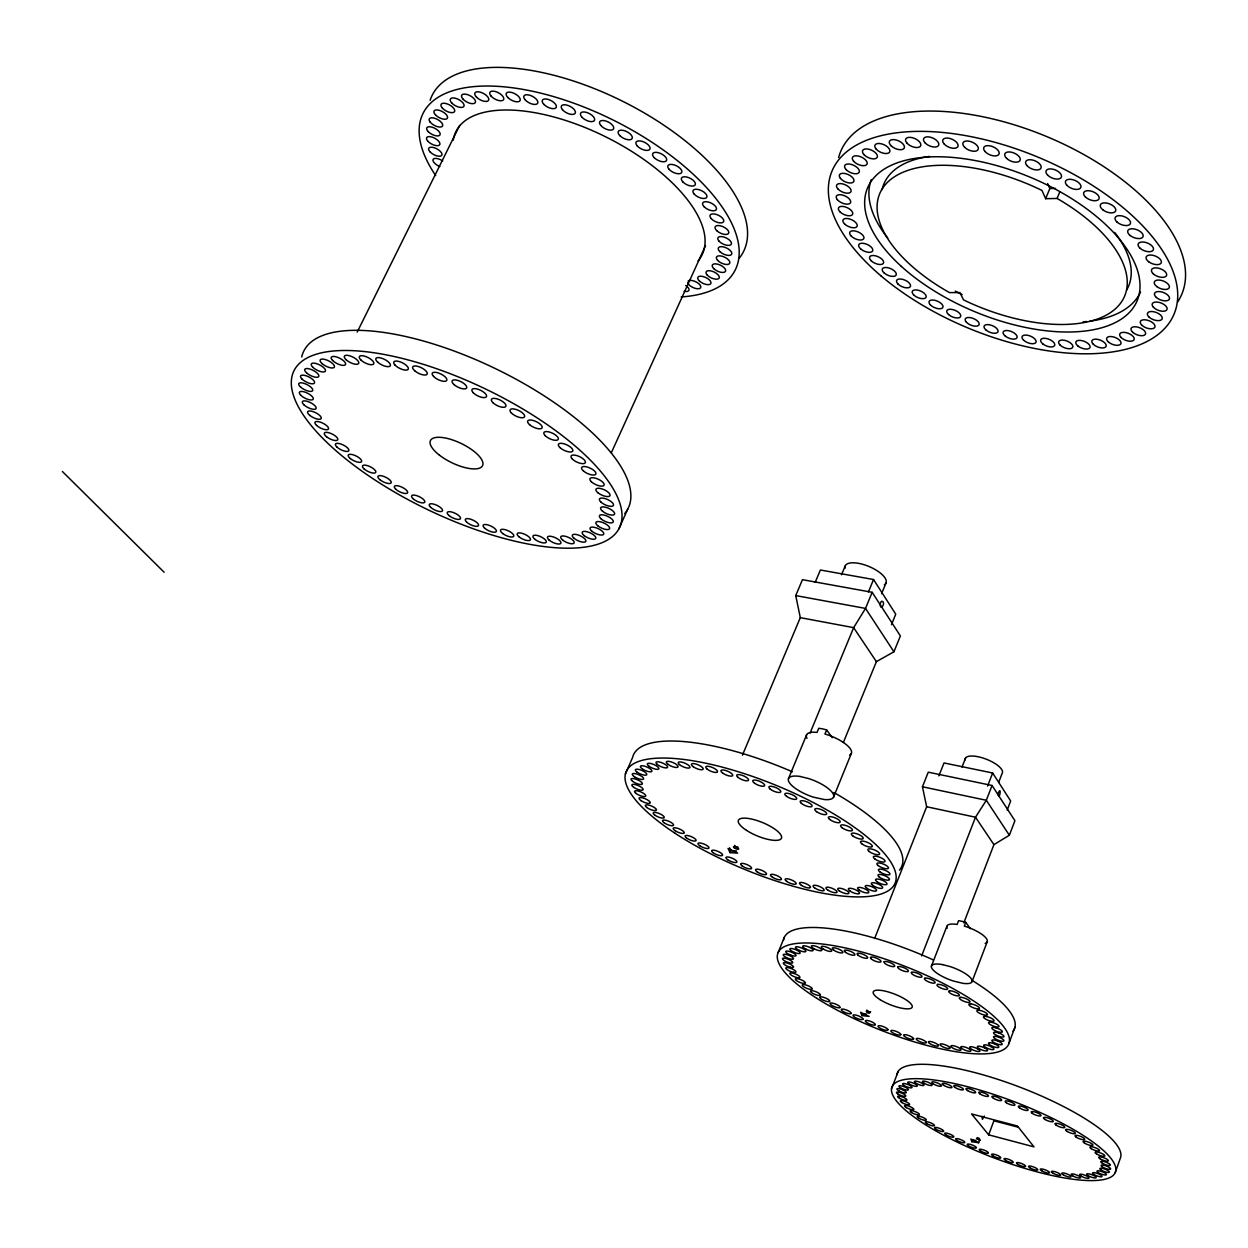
<?xml version="1.0" encoding="UTF-8"?>
<svg xmlns="http://www.w3.org/2000/svg" width="1248" height="1248" viewBox="0 0 1248 1248"><rect width="100%" height="100%" fill="white"/><g stroke="black" fill="none" stroke-linecap="round" stroke-linejoin="round"><path stroke-width="1.5" d="M982.129 1116.274L982.41 1119.331L984.329 1116.071M1115.26 1172.512A119.558 29.858 20.9 0 0 957.887 1084.34A119.558 29.858 20.9 0 0 937.841 1132.045A119.558 29.858 20.9 0 0 1115.26 1172.512L1120.345 1158.191A119.356 30.342 20.9 0 0 1016.699 1085.947A119.356 30.342 20.9 0 0 896.938 1074.778M988.681 1134.838L971.552 1113.949L1017.432 1126.008L1033.984 1146.865L988.681 1134.838L993.892 1120.813L1018.415 1127.256M979.274 1140.984L978.619 1142.716L971.88 1141.702L972.535 1139.97L975.905 1140.469M1009.18 1042.704L1014.936 1027.276M1007.214 810.046L1010.662 800.966L992.644 772.996L944.018 762.949L938.87 775.866M972.098 981.458L987.308 941.522M963.846 922.818L993.923 844.646L1009.351 835.255L1014.92 820.7L992.066 785.491L928.262 772.169L922.459 786.786L926.656 806.754L874.63 938.496M947.138 928.372A21.637 6.521 21.2 0 1 955.796 924.253L957.122 924.456L958.573 920.665L962.036 921.32L965.765 922.334L964.314 926.125L965.827 926.578A21.637 6.521 21.2 0 1 984.048 936.031A21.637 6.521 21.2 0 1 985.171 943.379M987.605 786.053L992.644 772.996M998.618 782.465L1002.128 773.417A19.89 6.958 21.3 0 0 985.28 758.815A19.89 6.958 21.3 0 0 965.188 759.907M931.398 966.248L946.795 926.453M891.524 1088.818L898.295 1071.221M921.632 955.921L975.499 817.222L986.326 800.28L992.066 785.491M862.025 1015.591L860.605 1012.3L869.138 1016.418L862.025 1015.591L862.758 1013.735L866.315 1014.14M961.99 767.13L965.531 758.098M891.478 624.686L895.736 614.156L873.538 579.524L820.404 570.008L815.194 582.301M778.159 952.552L784.321 937.357M843.352 742.513L876.392 661.658L893.942 651.768L900.385 635.95L872.165 592.301L802.448 579.68L795.74 595.577L800.296 617.651L742.451 755.134M833.477 797.316L851.308 753.542M1057.087 198.448L1045.637 198.697L1041.971 190.429A132.756 66.05 22.7 0 0 885.924 183.955A132.756 66.05 22.7 0 0 949.494 292.594L959.884 292.594L963.565 299.926A132.756 66.05 22.7 0 0 1118.177 306.072A132.756 66.05 22.7 0 0 1057.087 198.448L1059.88 191.662M868.421 591.942L873.538 579.524M881.603 593.674L885.971 583.05M806.988 738.395A24.242 8.221 22.3 0 1 815.599 732.264L817.034 732.42L818.75 728.27L822.526 728.848L826.628 729.893L824.928 734.042L826.597 734.526A24.242 8.221 22.3 0 1 847.345 745.524A24.242 8.221 22.3 0 1 849.576 755.118M1045.637 198.697L1049.818 188.542L1047.634 183.565M788.518 778.518L806.598 734.822M810.092 733.013L853.648 627.65L865.519 608.416L872.165 592.301M841.511 574.782L845.208 565.952M730.049 852.618L728.052 848.453L737.662 853.164L730.049 852.618L730.907 850.59L729.565 847.813M625.388 774.103L632.596 757.505A145.267 45.552 22.5 0 1 792.34 771.779M618.852 528.902A180.695 66.908 25.7 0 0 403.603 358.753A180.695 66.908 25.7 0 0 347.537 460.34A180.695 66.908 25.7 0 0 618.852 528.902L627.65 509.309M611.286 452.868L705.541 245.591M357.178 332.124L459.685 125.408M881.79 607.152C886.657 602.441 879.902 597.402 880.339 605.686M1049.818 188.542L1055.543 188.401M730.907 850.59L736.601 850.996M869.669 1011.691L870.667 1011.832M795.74 595.577L865.519 608.416L893.942 651.768M800.296 617.651L853.648 627.65L876.392 661.658M922.459 786.786L986.326 800.28L1009.351 835.255M926.656 806.754L975.499 817.222L993.923 844.646M979.477 1138.504L977.371 1137.63M978.619 1142.716L970.866 1139.018L971.88 1141.702M868.468 1011.286L866.674 1010.162M62.4 471.51L164.143 572.255M881.01 607.199L880.48 606.372M826.628 729.893L832.276 737.677M965.765 922.334L970.32 928.637M783.541 940.165A123.802 34.679 21.5 0 1 933.41 959.962M972.348 980.569A123.802 34.679 21.5 0 1 1012.986 1031.191M737.911 847.096A2.777 0.842 22.6 0 1 736.585 846.674M735.353 846.035A2.777 0.842 22.6 0 1 734.542 845.364M833.851 792.48A145.267 45.552 22.5 0 1 899.465 870.106M845.021 568.292A22.105 8.642 22.6 0 1 869.107 566.545A22.105 8.642 22.6 0 1 884.333 584.797M301.704 356.99A180.227 67.876 25.8 0 1 496.158 368.971A180.227 67.876 25.8 0 1 624.764 513.536M838.625 157.544A184.876 93.241 22.7 0 1 1049.724 137.842A184.876 93.241 22.7 0 1 1177.566 302.078M1140.547 292.001A145.907 73.086 22.7 0 1 1089.941 321.126M1086.571 321.516A145.907 73.086 22.7 0 1 1083.124 321.828M962.161 294.606A145.907 73.086 22.7 0 1 955.266 291.096M887.78 238.134A145.907 73.086 22.7 0 1 871.322 179.494M882.118 189.602A132.569 66.394 22.7 0 1 929.51 156.437M1114.667 232.44A132.569 66.394 22.7 0 1 1126.663 290.004M685.714 285.511A7.16 3.182 25.3 0 1 688.974 290.129A7.16 3.182 25.3 0 1 684.138 291.268M430.123 100.324A174.174 80.075 26.7 0 1 625.529 102.726A174.174 80.075 26.7 0 1 739.378 258.071M439.842 166.514A7.363 3.245 27.8 0 1 433.056 159.432A7.363 3.245 27.8 0 1 442.697 160.945M688.1 281.018A7.192 3.214 25.2 0 1 698.74 283.639A7.192 3.214 25.2 0 1 697.273 288.756A7.192 3.214 25.2 0 1 687.632 282.625M435.692 175.562A174.611 79.232 26.7 0 1 497.359 86.33A174.611 79.232 26.7 0 1 709.972 191.428A174.611 79.232 26.7 0 1 681.221 296.946M453.242 140.166A137.639 62.431 26.7 0 1 605.046 136.516A137.639 62.431 26.7 0 1 698.069 260.91M887.952 1029.569L887.671 1030.24A5.366 1.42 21.5 0 1 879.7 1027.946A5.366 1.42 21.5 0 1 880.573 1025.794A5.366 1.42 21.5 0 1 887.952 1029.569M897.796 967.028L897.78 967.481A5.741 1.638 21.5 0 0 905.658 971.568A5.741 1.638 21.5 0 0 906.641 969.072A5.741 1.638 21.5 0 0 898.076 966.685L897.796 967.028M998.026 793.712C999.43 802.464 1001.972 783.822 998.026 793.712M884.161 961.771L884.208 962.692A5.741 1.638 21.6 0 0 892.523 966.592A5.741 1.638 21.6 0 0 892.367 963.674A5.741 1.638 21.6 0 0 884.161 961.771M900.806 1034.545L900.697 1034.904A5.366 1.435 21.5 0 1 893.006 1033.001A5.366 1.435 21.5 0 1 892.882 1030.458A5.366 1.435 21.5 0 1 900.65 1034.093L900.806 1034.545M875.332 1024.577L874.754 1025.138A5.366 1.42 21.6 0 1 866.596 1022.455A5.366 1.42 21.6 0 1 868.468 1020.708A5.366 1.42 21.6 0 1 875.332 1024.577M911.461 972.41L911.274 972.8A5.741 1.638 21.4 0 0 918.59 976.997A5.741 1.638 21.4 0 0 920.696 974.969A5.741 1.638 21.4 0 0 911.929 972.161L911.461 972.41M862.992 1019.21L862.087 1019.632A5.366 1.435 21.7 0 1 853.882 1016.621A5.366 1.435 21.7 0 1 856.705 1015.295A5.366 1.435 21.7 0 1 862.992 1019.21M924.83 978.245L924.456 978.557A5.741 1.638 21.3 0 0 931.086 982.784A5.741 1.638 21.3 0 0 934.268 981.256A5.741 1.638 21.3 0 0 925.47 978.073L924.83 978.245M851.074 1013.532L849.888 1013.813A5.366 1.435 21.7 0 1 841.745 1010.506A5.366 1.435 21.7 0 1 845.473 1009.648A5.366 1.435 21.7 0 1 851.074 1013.532M937.654 984.422L937.108 984.641A5.725 1.622 21.3 0 0 942.926 988.837A5.725 1.622 21.3 0 0 947.154 987.823A5.725 1.622 21.3 0 0 938.449 984.329L937.654 984.422M866.424 1011.254C866.97 1014.796 874.099 1012.565 866.424 1011.254M839.764 1007.635L838.313 1007.76A5.382 1.435 21.8 0 1 830.341 1004.219A5.382 1.435 21.8 0 1 834.943 1003.813A5.382 1.435 21.8 0 1 839.764 1007.635M949.728 990.818L949.01 990.959A5.725 1.622 21.2 0 0 953.924 995.046A5.725 1.622 21.2 0 0 959.104 994.578A5.725 1.622 21.2 0 0 950.648 990.818L949.728 990.818M976.56 1138.472L980.273 1140.313L976.56 1138.472M829.249 1001.582L827.533 1001.567A5.382 1.435 21.8 0 1 819.842 997.823A5.382 1.435 21.8 0 1 825.271 997.901A5.382 1.435 21.8 0 1 829.249 1001.582M960.82 997.339L959.962 997.402A5.71 1.607 21.1 0 0 963.893 1001.302A5.71 1.607 21.1 0 0 969.93 1001.38A5.71 1.607 21.1 0 0 961.88 997.417L960.82 997.339M819.655 995.483L817.705 995.311A5.398 1.451 21.9 0 1 810.436 991.427A5.398 1.451 21.9 0 1 816.582 991.988A5.398 1.451 21.9 0 1 819.655 995.483M970.772 1003.876L969.774 1003.844A5.694 1.607 21.1 0 0 972.66 1007.495A5.694 1.607 21.1 0 0 979.462 1008.119A5.694 1.607 21.1 0 0 971.927 1004.032L970.772 1003.876M811.138 989.414L808.985 989.087A5.413 1.451 22 0 1 802.23 985.124A5.413 1.451 22 0 1 809.016 986.17A5.413 1.451 22 0 1 811.138 989.414M979.399 1010.303L978.292 1010.178A5.678 1.591 21 0 0 980.086 1013.532A5.678 1.591 21 0 0 987.511 1014.671A5.678 1.591 21 0 0 980.647 1010.552L979.399 1010.303M799.999 776.459L797.488 776.147A24.367 7.925 22.3 0 0 789.828 783.307A24.367 7.925 22.3 0 0 813.462 797.176L824.382 799.547A24.367 7.925 22.3 0 0 832.244 792.449A24.367 7.925 22.3 0 0 808.517 778.518L799.999 776.459M942.692 964.626L940.368 964.252A21.746 6.271 21.2 0 0 932.443 969.166A21.746 6.271 21.2 0 0 953.035 980.928L962.988 983.346A21.746 6.271 21.2 0 0 971.084 978.479A21.746 6.271 21.2 0 0 950.414 966.67L942.692 964.626M803.837 983.471L801.512 983.003A5.429 1.466 22 0 1 795.366 978.994A5.429 1.466 22 0 1 802.714 980.507A5.429 1.466 22 0 1 803.837 983.471M986.575 1016.512L985.39 1016.324A5.663 1.591 21 0 0 986.06 1019.32A5.663 1.591 21 0 0 994.001 1020.942A5.663 1.591 21 0 0 987.901 1016.839L986.575 1016.512M797.862 977.746L795.397 977.122A5.444 1.482 22 0 1 789.968 973.144A5.444 1.482 22 0 1 797.753 975.109A5.444 1.482 22 0 1 797.862 977.746M992.207 1022.424L990.943 1022.143A5.647 1.576 21 0 0 990.506 1024.733A5.647 1.576 21 0 0 998.806 1026.823A5.647 1.576 21 0 0 993.564 1022.798L992.207 1022.424M793.307 972.301L790.748 971.552A5.476 1.482 22.1 0 1 786.131 967.652A5.476 1.482 22.1 0 1 794.258 970.055A5.476 1.482 22.1 0 1 793.307 972.301M996.2 1027.915L994.874 1027.556A5.632 1.56 20.9 0 0 993.361 1029.709A5.632 1.56 20.9 0 0 1001.894 1032.221A5.632 1.56 20.9 0 0 997.573 1028.352L996.2 1027.915M790.296 967.262L787.66 966.373A5.491 1.498 22.1 0 1 783.931 962.629A5.491 1.498 22.1 0 1 792.262 965.422A5.491 1.498 22.1 0 1 790.296 967.262M998.509 1032.907L997.168 1032.502A5.6 1.544 20.9 0 0 994.594 1034.171A5.6 1.544 20.9 0 0 1003.205 1037.057A5.6 1.544 20.9 0 0 999.882 1033.406L998.509 1032.907M788.845 962.676L786.193 961.678A5.522 1.513 22.1 0 1 783.416 958.136A5.522 1.513 22.1 0 1 791.84 961.288A5.522 1.513 22.1 0 1 788.845 962.676M999.133 1037.338L997.76 1036.87A5.585 1.529 20.9 0 0 994.204 1038.055A5.585 1.529 20.9 0 0 1002.752 1041.253A5.585 1.529 20.9 0 0 1000.475 1037.884L999.133 1037.338M789.032 958.636L786.38 957.528A5.538 1.529 22.1 0 1 784.618 954.252A5.538 1.529 22.1 0 1 792.995 957.731A5.538 1.529 22.1 0 1 789.032 958.636M998.057 1041.128L996.715 1040.614A5.554 1.529 20.9 0 0 992.222 1041.284A5.554 1.529 20.9 0 0 1000.584 1044.763A5.554 1.529 20.9 0 0 999.367 1041.706L998.057 1041.128M790.858 955.204L788.268 954.018A5.569 1.544 22.1 0 1 787.55 951.07A5.569 1.544 22.1 0 1 795.756 954.798A5.569 1.544 22.1 0 1 790.858 955.204M995.342 1044.233L994.032 1043.671A5.538 1.513 21 0 0 988.681 1043.858A5.538 1.513 21 0 0 996.731 1047.524A5.538 1.513 21 0 0 996.575 1044.841L995.342 1044.233M991.037 1046.62L989.773 1046.027A5.507 1.498 21 0 0 983.689 1045.699A5.507 1.498 21 0 0 991.302 1049.521A5.507 1.498 21 0 0 992.191 1047.228L991.037 1046.62M794.305 952.442L791.809 951.194A5.585 1.56 22.1 0 1 792.184 948.605A5.585 1.56 22.1 0 1 800.062 952.567A5.585 1.56 22.1 0 1 794.305 952.442M799.36 950.43L797.004 949.135A5.616 1.56 22 0 1 798.455 946.951A5.616 1.56 22 0 1 805.896 951.054A5.616 1.56 22 0 1 799.36 950.43M985.234 1048.242L984.048 1047.634A5.491 1.482 21 0 0 977.309 1046.807A5.491 1.482 21 0 0 984.36 1050.722A5.491 1.482 21 0 0 986.279 1048.866L985.234 1048.242M805.943 949.166L803.774 947.84A5.632 1.576 22 0 1 806.302 946.124A5.632 1.576 22 0 1 813.166 950.321A5.632 1.576 22 0 1 805.943 949.166M978.042 1049.1L976.95 1048.476A5.46 1.466 21.1 0 0 969.649 1047.181A5.46 1.466 21.1 0 0 976.076 1051.112A5.46 1.466 21.1 0 0 978.978 1049.724L978.042 1049.1M813.977 948.714L812.027 947.388A5.647 1.591 22 0 1 815.599 946.156A5.647 1.591 22 0 1 821.777 950.368A5.647 1.591 22 0 1 813.977 948.714M969.587 1049.178L968.588 1048.554A5.444 1.466 21.1 0 0 960.882 1046.822A5.444 1.466 21.1 0 0 966.56 1050.707A5.444 1.466 21.1 0 0 970.382 1049.786L969.587 1049.178M823.337 949.073L821.636 947.762A5.678 1.607 21.9 0 1 826.207 947.045A5.678 1.607 21.9 0 1 831.574 951.21A5.678 1.607 21.9 0 1 823.337 949.073M959.993 1048.507L959.119 1047.883A5.429 1.451 21.2 0 0 951.101 1045.73A5.429 1.451 21.2 0 0 955.968 1049.521A5.429 1.451 21.2 0 0 960.664 1049.084L959.993 1048.507M949.432 1047.072L948.683 1046.479A5.413 1.451 21.2 0 0 940.477 1043.936A5.413 1.451 21.2 0 0 944.471 1047.571A5.413 1.451 21.2 0 0 949.946 1047.618L949.432 1047.072M833.867 950.258L832.463 948.979A5.694 1.607 21.9 0 1 837.97 948.792A5.694 1.607 21.9 0 1 842.431 952.832A5.694 1.607 21.9 0 1 833.867 950.258M938.059 1044.919L937.451 1044.342A5.398 1.435 21.3 0 0 929.167 1041.456A5.398 1.435 21.3 0 0 932.24 1044.888A5.398 1.435 21.3 0 0 938.418 1045.434L938.059 1044.919M845.426 952.24L844.334 951.023A5.71 1.622 21.8 0 1 850.684 951.366A5.71 1.622 21.8 0 1 854.147 955.235A5.71 1.622 21.8 0 1 845.426 952.24M926.047 1042.08L925.579 1041.55A5.382 1.435 21.3 0 0 917.358 1038.367A5.382 1.435 21.3 0 0 919.464 1041.534A5.382 1.435 21.3 0 0 926.25 1042.548L926.047 1042.08M857.813 955.001L857.048 953.862A5.71 1.622 21.7 0 1 864.131 954.751A5.71 1.622 21.7 0 1 866.549 958.355A5.71 1.622 21.7 0 1 857.813 955.001M913.567 1038.601L913.255 1038.102A5.366 1.435 21.4 0 0 905.206 1034.67A5.366 1.435 21.4 0 0 906.313 1037.556A5.366 1.435 21.4 0 0 913.614 1039.022L913.567 1038.601M870.808 958.511L870.402 957.466A5.725 1.622 21.6 0 1 878.108 958.885A5.725 1.622 21.6 0 1 879.419 962.161A5.725 1.622 21.6 0 1 870.808 958.511M1052.813 1173.12A4.976 1.201 20.7 0 0 1060.597 1175.242A4.976 1.201 20.7 0 0 1054.763 1171.654A4.976 1.201 20.7 0 0 1052.813 1173.12M1042.189 1171.092A4.961 1.201 20.7 0 0 1049.552 1172.792A4.961 1.201 20.7 0 0 1043.016 1169.173A4.961 1.201 20.7 0 0 1042.189 1171.092M1063.624 1175.054A4.992 1.217 20.6 0 0 1071.096 1176.802A4.992 1.217 20.6 0 0 1064.591 1173.167A4.992 1.217 20.6 0 0 1063.624 1175.054M1088.053 1175.6A5.054 1.232 20.5 0 0 1096.025 1177.816A5.054 1.232 20.5 0 0 1090.284 1174.181A5.054 1.232 20.5 0 0 1088.053 1175.6M1072.578 1175.756A5.008 1.217 20.6 0 0 1080.44 1177.925A5.008 1.217 20.6 0 0 1074.668 1174.321A5.008 1.217 20.6 0 0 1072.578 1175.756M1081.376 1176.302A5.023 1.232 20.5 0 0 1088.974 1178.096A5.023 1.232 20.5 0 0 1082.5 1174.446A5.023 1.232 20.5 0 0 1081.376 1176.302M1094.324 1174.727A5.07 1.248 20.4 0 0 1102.015 1176.552A5.07 1.248 20.4 0 0 1095.572 1172.886A5.07 1.248 20.4 0 0 1094.324 1174.727M1098.24 1172.59A5.086 1.264 20.4 0 0 1106.305 1174.852A5.086 1.264 20.4 0 0 1100.596 1171.186A5.086 1.264 20.4 0 0 1098.24 1172.59M1101.547 1170.328A5.117 1.264 20.4 0 0 1109.332 1172.215A5.117 1.264 20.4 0 0 1102.904 1168.502A5.117 1.264 20.4 0 0 1101.547 1170.328M1102.421 1163.339A5.148 1.295 20.4 0 0 1110.314 1165.258A5.148 1.295 20.4 0 0 1103.887 1161.514A5.148 1.295 20.4 0 0 1102.421 1163.339M1102.327 1166.896A5.132 1.279 20.4 0 0 1110.486 1169.189A5.132 1.279 20.4 0 0 1104.808 1165.507A5.132 1.279 20.4 0 0 1102.327 1166.896M1099.956 1158.706A5.164 1.295 20.4 0 0 1108.193 1161.046A5.164 1.295 20.4 0 0 1102.53 1157.317A5.164 1.295 20.4 0 0 1099.956 1158.706M1096.789 1154.104A5.195 1.31 20.4 0 0 1104.761 1156.054A5.195 1.31 20.4 0 0 1098.334 1152.263A5.195 1.31 20.4 0 0 1096.789 1154.104M1091.095 1148.597A5.21 1.326 20.4 0 0 1099.394 1150.968A5.21 1.326 20.4 0 0 1093.747 1147.208A5.21 1.326 20.4 0 0 1091.095 1148.597M1084.808 1143.293A5.226 1.326 20.5 0 0 1092.842 1145.274A5.226 1.326 20.5 0 0 1086.415 1141.436A5.226 1.326 20.5 0 0 1084.808 1143.293M1076.197 1137.162A5.226 1.342 20.5 0 0 1084.543 1139.564A5.226 1.342 20.5 0 0 1078.912 1135.774A5.226 1.342 20.5 0 0 1076.197 1137.162M1067.212 1131.484A5.242 1.342 20.6 0 0 1075.292 1133.48A5.242 1.342 20.6 0 0 1068.865 1129.627A5.242 1.342 20.6 0 0 1067.212 1131.484M1045.091 1119.503A5.257 1.357 20.7 0 0 1053.203 1121.531A5.257 1.357 20.7 0 0 1046.791 1117.646A5.257 1.357 20.7 0 0 1045.091 1119.503M1056.182 1125.166A5.242 1.342 20.6 0 0 1064.56 1127.599A5.242 1.342 20.6 0 0 1058.928 1123.777A5.242 1.342 20.6 0 0 1056.182 1125.166M1019.944 1108.193A5.257 1.357 20.8 0 0 1028.056 1110.252A5.257 1.357 20.8 0 0 1021.66 1106.336A5.257 1.357 20.8 0 0 1019.944 1108.193M1032.346 1113.419A5.257 1.357 20.7 0 0 1040.738 1115.884A5.257 1.357 20.7 0 0 1035.122 1112.03A5.257 1.357 20.7 0 0 1032.346 1113.419M1006.325 1102.733A5.257 1.357 20.9 0 0 1014.702 1105.213A5.257 1.357 20.9 0 0 1009.117 1101.36A5.257 1.357 20.9 0 0 1006.325 1102.733M979.883 1093.841A5.242 1.357 21 0 0 988.244 1096.337A5.242 1.357 21 0 0 982.691 1092.484A5.242 1.357 21 0 0 979.883 1093.841M967.543 1090.549A5.226 1.342 21.1 0 0 975.608 1092.64A5.226 1.342 21.1 0 0 969.275 1088.74A5.226 1.342 21.1 0 0 967.543 1090.549M993.486 1098.318A5.242 1.357 20.9 0 0 1001.582 1100.393A5.242 1.357 20.9 0 0 995.218 1096.477A5.242 1.357 20.9 0 0 993.486 1098.318M954.876 1087.336A5.21 1.342 21.1 0 0 963.191 1089.847A5.21 1.342 21.1 0 0 957.684 1086.01A5.21 1.342 21.1 0 0 954.876 1087.336M943.878 1085.417A5.195 1.326 21.2 0 0 951.896 1087.523A5.195 1.326 21.2 0 0 945.625 1083.623A5.195 1.326 21.2 0 0 943.878 1085.417M932.942 1083.638A5.179 1.326 21.2 0 0 941.21 1086.166A5.179 1.326 21.2 0 0 935.766 1082.344A5.179 1.326 21.2 0 0 932.942 1083.638M980.834 1151.171A4.914 1.186 21 0 0 988.369 1153.152A4.914 1.186 21 0 0 982.332 1149.548A4.914 1.186 21 0 0 980.834 1151.171M924.035 1083.202A5.164 1.31 21.3 0 0 932.006 1085.323A5.164 1.31 21.3 0 0 925.813 1081.454A5.164 1.31 21.3 0 0 924.035 1083.202M915.517 1082.936A5.148 1.31 21.3 0 0 923.723 1085.479A5.148 1.31 21.3 0 0 918.356 1081.688A5.148 1.31 21.3 0 0 915.517 1082.936M992.706 1155.726A4.93 1.186 20.9 0 0 1000.553 1158.097A4.93 1.186 20.9 0 0 995.296 1154.572A4.93 1.186 20.9 0 0 992.706 1155.726M1005.56 1160.437A4.93 1.186 20.9 0 0 1013.173 1162.465A4.93 1.186 20.9 0 0 1007.198 1158.877A4.93 1.186 20.9 0 0 1005.56 1160.437M1017.494 1164.15A4.93 1.201 20.8 0 0 1025.388 1166.568A4.93 1.201 20.8 0 0 1020.224 1163.058A4.93 1.201 20.8 0 0 1017.494 1164.15M1030.021 1167.91A4.945 1.201 20.8 0 0 1037.712 1169.969A4.945 1.201 20.8 0 0 1031.815 1166.381A4.945 1.201 20.8 0 0 1030.021 1167.91M909.277 1084.013A5.117 1.295 21.3 0 0 917.186 1086.15A5.117 1.295 21.3 0 0 911.071 1082.312A5.117 1.295 21.3 0 0 909.277 1084.013M903.646 1085.23A5.101 1.295 21.4 0 0 911.789 1087.788A5.101 1.295 21.4 0 0 906.5 1084.028A5.101 1.295 21.4 0 0 903.646 1085.23M900.416 1087.726A5.086 1.279 21.4 0 0 908.294 1089.894A5.086 1.279 21.4 0 0 902.273 1086.088A5.086 1.279 21.4 0 0 900.416 1087.726M898.841 1090.861A5.054 1.264 21.4 0 0 906.313 1092.608A5.054 1.264 21.4 0 0 899.652 1088.818A5.054 1.264 21.4 0 0 898.841 1090.861M897.905 1094.028A5.039 1.264 21.4 0 0 905.72 1096.212A5.039 1.264 21.4 0 0 899.808 1092.452A5.039 1.264 21.4 0 0 897.905 1094.028M899.496 1098.302A5.023 1.248 21.4 0 0 906.953 1100.081A5.023 1.248 21.4 0 0 900.401 1096.337A5.023 1.248 21.4 0 0 899.496 1098.302M901.711 1102.468A4.992 1.232 21.4 0 0 909.511 1104.683A4.992 1.232 21.4 0 0 903.708 1100.97A4.992 1.232 21.4 0 0 901.711 1102.468M968.386 1145.758A4.914 1.186 21 0 0 976.186 1148.082A4.914 1.186 21 0 0 970.819 1144.525A4.914 1.186 21 0 0 968.386 1145.758M957.263 1140.625A4.914 1.186 21.1 0 0 964.751 1142.575A4.914 1.186 21.1 0 0 958.62 1138.94A4.914 1.186 21.1 0 0 957.263 1140.625M906.36 1107.616A4.976 1.232 21.4 0 0 913.801 1109.425A4.976 1.232 21.4 0 0 907.358 1105.712A4.976 1.232 21.4 0 0 906.36 1107.616M911.492 1112.514A4.961 1.217 21.3 0 0 919.277 1114.745A4.961 1.217 21.3 0 0 913.583 1111.079A4.961 1.217 21.3 0 0 911.492 1112.514M918.871 1118.208A4.961 1.217 21.3 0 0 926.312 1120.064A4.961 1.217 21.3 0 0 919.963 1116.383A4.961 1.217 21.3 0 0 918.871 1118.208M926.546 1123.496A4.945 1.201 21.2 0 0 934.315 1125.774A4.945 1.201 21.2 0 0 928.73 1122.155A4.945 1.201 21.2 0 0 926.546 1123.496M936.187 1129.424A4.93 1.201 21.2 0 0 943.644 1131.328A4.93 1.201 21.2 0 0 937.42 1127.677A4.93 1.201 21.2 0 0 936.187 1129.424M945.89 1134.806A4.93 1.201 21.2 0 0 953.659 1137.1A4.93 1.201 21.2 0 0 948.199 1133.512A4.93 1.201 21.2 0 0 945.89 1134.806M816.878 998.353A124.036 34.133 21.5 0 0 1007.245 1046.557A124.036 34.133 21.5 0 0 856.019 950.461A124.036 34.133 21.5 0 0 816.878 998.353M879.996 999.601A20.904 5.741 21.5 0 0 911.945 1007.573A20.904 5.741 21.5 0 0 886.236 991.396A20.904 5.741 21.5 0 0 879.996 999.601M668.054 764.369A6.349 1.997 23.1 0 0 677.898 767.114A6.349 1.997 23.1 0 0 670.66 761.732A6.349 1.997 23.1 0 0 668.054 764.369M679.427 764.587A6.38 2.012 23.1 0 0 689.582 767.894A6.38 2.012 23.1 0 0 683.296 762.559A6.38 2.012 23.1 0 0 679.427 764.587M693.139 766.662A6.396 2.028 23 0 0 703.061 769.376A6.396 2.028 23 0 0 695.744 763.979A6.396 2.028 23 0 0 693.139 766.662M734.495 848.078A2.777 0.827 22.6 0 0 738.644 849.014A2.777 0.827 22.6 0 0 735.088 846.752A2.777 0.827 22.6 0 0 734.495 848.078M754.51 783.198A6.443 2.059 22.6 0 0 764.525 785.85A6.443 2.059 22.6 0 0 757.13 780.437A6.443 2.059 22.6 0 0 754.51 783.198M737.896 777.301A6.427 2.059 22.7 0 0 748.16 780.562A6.427 2.059 22.7 0 0 741.78 775.18A6.427 2.059 22.7 0 0 737.896 777.301M722.639 773.074A6.427 2.059 22.8 0 0 732.607 775.757A6.427 2.059 22.8 0 0 725.228 770.344A6.427 2.059 22.8 0 0 722.639 773.074M706.945 768.955A6.412 2.044 22.9 0 0 717.163 772.247A6.412 2.044 22.9 0 0 710.814 766.88A6.412 2.044 22.9 0 0 706.945 768.955M772.559 877.328A5.959 1.763 22.3 0 0 781.451 879.356A5.959 1.763 22.3 0 0 773.854 874.552A5.959 1.763 22.3 0 0 772.559 877.328M741.796 865.691A5.944 1.763 22.5 0 0 751.28 868.733A5.944 1.763 22.5 0 0 745.306 863.959A5.944 1.763 22.5 0 0 741.796 865.691M842.353 827.97A6.396 2.028 22 0 0 852.306 830.513A6.396 2.028 22 0 0 844.912 825.224A6.396 2.028 22 0 0 842.353 827.97M862.29 844.178A6.349 1.997 21.9 0 0 872.18 846.674A6.349 1.997 21.9 0 0 864.802 841.464A6.349 1.997 21.9 0 0 862.29 844.178M852.618 835.754A6.365 2.012 21.9 0 0 862.836 838.859A6.365 2.012 21.9 0 0 856.44 833.648A6.365 2.012 21.9 0 0 852.618 835.754M829.561 819.343A6.412 2.044 22.1 0 0 839.826 822.494A6.412 2.044 22.1 0 0 833.43 817.222A6.412 2.044 22.1 0 0 829.561 819.343M875.129 859.186A6.287 1.966 21.8 0 0 884.91 861.635A6.287 1.966 21.8 0 0 877.547 856.502A6.287 1.966 21.8 0 0 875.129 859.186M869.138 851.464A6.318 1.981 21.8 0 0 879.278 854.506A6.318 1.981 21.8 0 0 872.898 849.373A6.318 1.981 21.8 0 0 869.138 851.464M816.535 811.652A6.427 2.059 22.2 0 0 826.55 814.242A6.427 2.059 22.2 0 0 819.14 808.891A6.427 2.059 22.2 0 0 816.535 811.652M801.419 803.4A6.427 2.059 22.3 0 0 811.73 806.598A6.427 2.059 22.3 0 0 805.319 801.263A6.427 2.059 22.3 0 0 801.419 803.4M786.568 796.364A6.443 2.059 22.4 0 0 796.598 798.985A6.443 2.059 22.4 0 0 789.173 793.603A6.443 2.059 22.4 0 0 786.568 796.364M770.141 789.048A6.443 2.059 22.5 0 0 780.437 792.277A6.443 2.059 22.5 0 0 774.041 786.911A6.443 2.059 22.5 0 0 770.141 789.048M867.126 888.467A6.115 1.856 21.8 0 0 876.533 890.744A6.115 1.856 21.8 0 0 869.154 885.815A6.115 1.856 21.8 0 0 867.126 888.467M877.391 881.977A6.178 1.888 21.7 0 0 886.938 884.317A6.178 1.888 21.7 0 0 879.575 879.325A6.178 1.888 21.7 0 0 877.391 881.977M872.633 885.3A6.146 1.872 21.7 0 0 882.414 888.17A6.146 1.872 21.7 0 0 875.987 883.225A6.146 1.872 21.7 0 0 872.633 885.3M878.124 865.55A6.271 1.95 21.7 0 0 888.155 868.546A6.271 1.95 21.7 0 0 881.774 863.476A6.271 1.95 21.7 0 0 878.124 865.55M879.247 877.032A6.209 1.919 21.7 0 0 889.153 879.965A6.209 1.919 21.7 0 0 882.757 874.957A6.209 1.919 21.7 0 0 879.247 877.032M880.183 872.087A6.24 1.934 21.7 0 0 889.855 874.489A6.24 1.934 21.7 0 0 882.492 869.419A6.24 1.934 21.7 0 0 880.183 872.087M850.231 891.197A6.053 1.825 21.9 0 0 859.498 893.428A6.053 1.825 21.9 0 0 852.072 888.545A6.053 1.825 21.9 0 0 850.231 891.197M727.615 859.716A5.944 1.763 22.6 0 0 736.804 862.228A5.944 1.763 22.6 0 0 729.846 857.36A5.944 1.763 22.6 0 0 727.615 859.716M699.738 845.738A5.959 1.763 22.7 0 0 708.88 848.188A5.959 1.763 22.7 0 0 701.782 843.289A5.959 1.763 22.7 0 0 699.738 845.738M712.873 852.556A5.959 1.763 22.7 0 0 722.327 855.551A5.959 1.763 22.7 0 0 716.212 850.73A5.959 1.763 22.7 0 0 712.873 852.556M858.92 889.933A6.084 1.841 21.8 0 0 868.577 892.741A6.084 1.841 21.8 0 0 862.103 887.858A6.084 1.841 21.8 0 0 858.92 889.933M674.965 833.212A145.564 44.85 22.5 0 0 894.457 884.504A145.564 44.85 22.5 0 0 712.405 764.681A145.564 44.85 22.5 0 0 674.965 833.212M641.051 800.654A6.084 1.841 23.2 0 0 650.208 802.948A6.084 1.841 23.2 0 0 642.658 797.878A6.084 1.841 23.2 0 0 641.051 800.654M648.96 766.241A6.302 1.966 23.2 0 0 658.726 769.018A6.302 1.966 23.2 0 0 651.565 763.698A6.302 1.966 23.2 0 0 648.96 766.241M657.166 764.384A6.334 1.981 23.2 0 0 667.243 767.723A6.334 1.981 23.2 0 0 661.034 762.434A6.334 1.981 23.2 0 0 657.166 764.384M642.595 769.096A6.271 1.95 23.3 0 0 651.908 771.264A6.271 1.95 23.3 0 0 643.937 765.991A6.271 1.95 23.3 0 0 642.595 769.096M636.964 772.075A6.24 1.934 23.3 0 0 646.651 774.868A6.24 1.934 23.3 0 0 639.616 769.61A6.24 1.934 23.3 0 0 636.964 772.075M634.39 776.724A6.209 1.919 23.3 0 0 643.64 778.924A6.209 1.919 23.3 0 0 635.794 773.729A6.209 1.919 23.3 0 0 634.39 776.724M632.642 781.373A6.178 1.888 23.3 0 0 642.252 784.181A6.178 1.888 23.3 0 0 635.357 779.002A6.178 1.888 23.3 0 0 632.642 781.373M633.937 787.488A6.146 1.872 23.2 0 0 643.126 789.75A6.146 1.872 23.2 0 0 635.435 784.602A6.146 1.872 23.2 0 0 633.937 787.488M636.043 793.432A6.115 1.856 23.2 0 0 645.59 796.286A6.115 1.856 23.2 0 0 638.836 791.185A6.115 1.856 23.2 0 0 636.043 793.432M646.729 807.472A6.068 1.825 23.1 0 0 656.23 810.358A6.068 1.825 23.1 0 0 649.631 805.334A6.068 1.825 23.1 0 0 646.729 807.472M655.091 815.334A6.037 1.81 23.1 0 0 664.232 817.674A6.037 1.81 23.1 0 0 656.822 812.682A6.037 1.81 23.1 0 0 655.091 815.334M663.889 822.604A6.022 1.794 23 0 0 673.358 825.521A6.022 1.794 23 0 0 666.931 820.576A6.022 1.794 23 0 0 663.889 822.604M675.074 830.669A5.99 1.778 22.9 0 0 684.2 833.056A5.99 1.778 22.9 0 0 676.962 828.11A5.99 1.778 22.9 0 0 675.074 830.669M686.4 837.923A5.975 1.778 22.8 0 0 695.854 840.871A5.975 1.778 22.8 0 0 689.567 835.988A5.975 1.778 22.8 0 0 686.4 837.923M757.146 871.837A5.944 1.763 22.4 0 0 766.412 874.38A5.944 1.763 22.4 0 0 759.564 869.56A5.944 1.763 22.4 0 0 757.146 871.837M786.677 881.384A5.959 1.763 22.2 0 0 796.021 884.005A5.959 1.763 22.2 0 0 789.298 879.185A5.959 1.763 22.2 0 0 786.677 881.384M801.466 885.394A5.975 1.778 22.1 0 0 810.467 887.484A5.975 1.778 22.1 0 0 802.932 882.679A5.975 1.778 22.1 0 0 801.466 885.394M814.538 887.843A5.99 1.794 22.1 0 0 823.976 890.51A5.99 1.794 22.1 0 0 817.346 885.69A5.99 1.794 22.1 0 0 814.538 887.843M827.861 890.12A6.006 1.794 22 0 0 837.002 892.289A6.006 1.794 22 0 0 829.53 887.453A6.006 1.794 22 0 0 827.861 890.12M839.124 890.76A6.037 1.81 21.9 0 0 848.656 893.506A6.037 1.81 21.9 0 0 842.119 888.654A6.037 1.81 21.9 0 0 839.124 890.76M746.507 830.357A23.306 7.176 22.5 0 0 781.435 838.282A23.306 7.176 22.5 0 0 751.889 819.125A23.306 7.176 22.5 0 0 746.507 830.357M584.204 535.626A7.472 2.746 24.5 0 0 595.67 538.59A7.472 2.746 24.5 0 0 587.059 531.726A7.472 2.746 24.5 0 0 584.204 535.626M395.71 489.169A7.348 2.59 25.7 0 0 407.222 493.194A7.348 2.59 25.7 0 0 400.015 486.377A7.348 2.59 25.7 0 0 395.71 489.169M591.458 530.837A7.519 2.777 24.5 0 0 603.346 534.643A7.519 2.777 24.5 0 0 595.92 527.717A7.519 2.777 24.5 0 0 591.458 530.837M600.756 518.591A7.597 2.839 24.5 0 0 612.815 522.491A7.597 2.839 24.5 0 0 605.42 515.44A7.597 2.839 24.5 0 0 600.756 518.591M346.32 359.923A8.018 3.026 26.8 0 0 358.566 363.636A8.018 3.026 26.8 0 0 349.799 355.82A8.018 3.026 26.8 0 0 346.32 359.923M433.571 376.428A8.081 3.12 26.2 0 0 446.269 380.921A8.081 3.12 26.2 0 0 438.688 373.074A8.081 3.12 26.2 0 0 433.571 376.428M597.823 525.845A7.55 2.808 24.5 0 0 609.476 528.902A7.55 2.808 24.5 0 0 600.896 521.929A7.55 2.808 24.5 0 0 597.823 525.845M414.632 370.703A8.081 3.12 26.4 0 0 427.019 374.338A8.081 3.12 26.4 0 0 418.174 366.46A8.081 3.12 26.4 0 0 414.632 370.703M573.784 538.06A7.426 2.714 24.6 0 0 585.515 541.757A7.426 2.714 24.6 0 0 578.011 534.924A7.426 2.714 24.6 0 0 573.784 538.06M413.447 499.06A7.332 2.59 25.6 0 0 424.648 502.351A7.332 2.59 25.6 0 0 416.411 495.55A7.332 2.59 25.6 0 0 413.447 499.06M332.576 360.438A7.987 2.995 26.8 0 0 345.056 365.024A7.987 2.995 26.8 0 0 337.6 357.302A7.987 2.995 26.8 0 0 332.576 360.438M360.672 359.752A8.034 3.058 26.7 0 0 373.261 364.322A8.034 3.058 26.7 0 0 365.726 356.507A8.034 3.058 26.7 0 0 360.672 359.752M395.117 365.18A8.081 3.104 26.5 0 0 407.784 369.704A8.081 3.104 26.5 0 0 400.202 361.858A8.081 3.104 26.5 0 0 395.117 365.18M377.848 362.31A8.065 3.073 26.6 0 0 390.187 365.976A8.065 3.073 26.6 0 0 381.358 358.114A8.065 3.073 26.6 0 0 377.848 362.31M484.817 528.325A7.301 2.59 25.1 0 0 496.158 531.757A7.301 2.59 25.1 0 0 488.296 525.034A7.301 2.59 25.1 0 0 484.817 528.325M449.062 515.564A7.301 2.574 25.3 0 0 460.325 518.934A7.301 2.574 25.3 0 0 452.275 512.164A7.301 2.574 25.3 0 0 449.062 515.564M545.173 435.614A7.956 3.089 25.3 0 0 557.778 439.904A7.956 3.089 25.3 0 0 550.321 432.307A7.956 3.089 25.3 0 0 545.173 435.614M572.348 459.046A7.878 3.042 25 0 0 584.86 463.226A7.878 3.042 25 0 0 577.434 455.77A7.878 3.042 25 0 0 572.348 459.046M560.321 447.907A7.925 3.058 25.1 0 0 572.598 451.292A7.925 3.058 25.1 0 0 563.893 443.758A7.925 3.058 25.1 0 0 560.321 447.907M511.384 412.979A8.018 3.12 25.6 0 0 524.066 417.331A8.018 3.12 25.6 0 0 516.547 409.625A8.018 3.12 25.6 0 0 511.384 412.979M493.319 403.057A8.05 3.136 25.8 0 0 505.736 406.567A8.05 3.136 25.8 0 0 496.922 398.814A8.05 3.136 25.8 0 0 493.319 403.057M591.224 481.619A7.8 2.98 24.7 0 0 603.595 485.722A7.8 2.98 24.7 0 0 596.216 478.405A7.8 2.98 24.7 0 0 591.224 481.619M529.589 424.679A8.003 3.104 25.4 0 0 541.944 428.126A8.003 3.104 25.4 0 0 533.177 420.467A8.003 3.104 25.4 0 0 529.589 424.679M583.534 471.042A7.847 3.011 24.8 0 0 595.702 474.349A7.847 3.011 24.8 0 0 587.044 466.955A7.847 3.011 24.8 0 0 583.534 471.042M473.273 392.761A8.065 3.136 25.9 0 0 485.987 397.192A8.065 3.136 25.9 0 0 478.436 389.392A8.065 3.136 25.9 0 0 473.273 392.761M454.069 384.618A8.081 3.136 26.1 0 0 466.487 388.19A8.081 3.136 26.1 0 0 457.642 380.359A8.081 3.136 26.1 0 0 454.069 384.618M597.823 492.664A7.738 2.948 24.6 0 0 609.82 495.893A7.738 2.948 24.6 0 0 601.208 488.654A7.738 2.948 24.6 0 0 597.823 492.664M602.581 511.274A7.644 2.87 24.5 0 0 614.406 514.426A7.644 2.87 24.5 0 0 605.826 507.312A7.644 2.87 24.5 0 0 602.581 511.274M600.772 501.93A7.691 2.902 24.6 0 0 612.986 505.924A7.691 2.902 24.6 0 0 605.608 498.748A7.691 2.902 24.6 0 0 600.772 501.93M430.544 507.218A7.316 2.574 25.5 0 0 442.057 511.29A7.316 2.574 25.5 0 0 435.068 504.551A7.316 2.574 25.5 0 0 430.544 507.218M562.817 540.197A7.394 2.683 24.6 0 0 574.096 543.067A7.394 2.683 24.6 0 0 565.438 536.297A7.394 2.683 24.6 0 0 562.817 540.197M549.026 539.978A7.363 2.652 24.7 0 0 560.602 543.582A7.363 2.652 24.7 0 0 553.004 536.812A7.363 2.652 24.7 0 0 549.026 539.978M535.096 539.448A7.348 2.636 24.8 0 0 546.218 542.24A7.348 2.636 24.8 0 0 537.482 535.532A7.348 2.636 24.8 0 0 535.096 539.448M518.778 536.624A7.332 2.621 24.9 0 0 530.228 540.15A7.332 2.621 24.9 0 0 522.506 533.426A7.332 2.621 24.9 0 0 518.778 536.624M306.602 372.918A7.862 2.902 26.9 0 0 318.614 376.709A7.862 2.902 26.9 0 0 310.112 369.096A7.862 2.902 26.9 0 0 306.602 372.918M309.925 415.506A7.613 2.73 26.6 0 0 321.22 418.548A7.613 2.73 26.6 0 0 312.109 411.325A7.613 2.73 26.6 0 0 309.925 415.506M316.586 425.428A7.566 2.699 26.5 0 0 328.255 429.312A7.566 2.699 26.5 0 0 320.362 422.136A7.566 2.699 26.5 0 0 316.586 425.428M304.106 404.976A7.66 2.761 26.7 0 0 315.884 408.829A7.66 2.761 26.7 0 0 307.757 401.497A7.66 2.761 26.7 0 0 304.106 404.976M326.508 436.738A7.519 2.683 26.4 0 0 337.74 439.842A7.519 2.683 26.4 0 0 328.848 432.728A7.519 2.683 26.4 0 0 326.508 436.738M300.612 395.07A7.722 2.792 26.8 0 0 312.686 399.703A7.722 2.792 26.8 0 0 305.682 392.371A7.722 2.792 26.8 0 0 300.612 395.07M336.991 447.127A7.488 2.652 26.3 0 0 348.582 451.043A7.488 2.652 26.3 0 0 340.907 444.007A7.488 2.652 26.3 0 0 336.991 447.127M350.345 458.562A7.441 2.636 26.1 0 0 361.546 461.713A7.441 2.636 26.1 0 0 352.888 454.724A7.441 2.636 26.1 0 0 350.345 458.562M363.917 468.764A7.41 2.621 26 0 0 375.461 472.742A7.41 2.621 26 0 0 368.02 465.816A7.41 2.621 26 0 0 363.917 468.764M379.907 479.716A7.379 2.605 25.9 0 0 391.108 482.945A7.379 2.605 25.9 0 0 382.652 476.05A7.379 2.605 25.9 0 0 379.907 479.716M466.487 521.945A7.301 2.59 25.2 0 0 478.031 526.079A7.301 2.59 25.2 0 0 471.26 519.402A7.301 2.59 25.2 0 0 466.487 521.945M502.772 533.567A7.316 2.605 25 0 0 513.755 536.281A7.316 2.605 25 0 0 504.894 529.589A7.316 2.605 25 0 0 502.772 533.567M439.421 455.146A28.922 10.702 25.7 0 0 482.57 465.644A28.922 10.702 25.7 0 0 447.533 438.485A28.922 10.702 25.7 0 0 439.421 455.146M312.593 367.021A7.909 2.933 26.9 0 0 324.948 371.623A7.909 2.933 26.9 0 0 317.6 364.01A7.909 2.933 26.9 0 0 312.593 367.021M322.093 363.605A7.94 2.964 26.9 0 0 334.214 367.364A7.94 2.964 26.9 0 0 325.572 359.627A7.94 2.964 26.9 0 0 322.093 363.605M301.813 378.877A7.816 2.87 26.9 0 0 314.028 383.495A7.816 2.87 26.9 0 0 306.836 376.022A7.816 2.87 26.9 0 0 301.813 378.877M300.596 387.067A7.769 2.824 26.8 0 0 312.484 390.889A7.769 2.824 26.8 0 0 304.153 383.401A7.769 2.824 26.8 0 0 300.596 387.067M1093.295 344.261A7.628 3.666 21.3 0 0 1105.712 346.975A7.628 3.666 21.3 0 0 1098.1 339.456A7.628 3.666 21.3 0 0 1093.295 344.261M1077.913 345.992A7.597 3.635 21.4 0 0 1089.91 347.708A7.597 3.635 21.4 0 0 1081.018 340.454A7.597 3.635 21.4 0 0 1077.913 345.992M1042.829 343.918A7.535 3.588 21.8 0 0 1054.638 345.556A7.535 3.588 21.8 0 0 1045.652 338.364A7.535 3.588 21.8 0 0 1042.829 343.918M1060.16 345.134A7.566 3.604 21.6 0 0 1072.422 347.755A7.566 3.604 21.6 0 0 1064.669 340.314A7.566 3.604 21.6 0 0 1060.16 345.134M840.45 178.417A7.909 3.931 24.6 0 0 853.211 182.224A7.909 3.931 24.6 0 0 846.238 173.815A7.909 3.931 24.6 0 0 840.45 178.417M846.331 169.822A7.972 3.978 24.6 0 0 858.983 172.583A7.972 3.978 24.6 0 0 850.59 164.237A7.972 3.978 24.6 0 0 846.331 169.822M853.523 161.101A8.018 4.025 24.6 0 0 866.455 164.845A8.018 4.025 24.6 0 0 859.326 156.296A8.018 4.025 24.6 0 0 853.523 161.101M966.358 322.156A7.488 3.541 22.6 0 0 978.526 325.447A7.488 3.541 22.6 0 0 971.646 317.912A7.488 3.541 22.6 0 0 966.358 322.156M838.204 189.244A7.862 3.884 24.5 0 0 850.699 192.067A7.862 3.884 24.5 0 0 842.494 183.862A7.862 3.884 24.5 0 0 838.204 189.244M837.314 199.602A7.816 3.838 24.5 0 0 849.919 203.455A7.816 3.838 24.5 0 0 843.133 195.218A7.816 3.838 24.5 0 0 837.314 199.602M839.982 211.817A7.769 3.791 24.4 0 0 852.353 214.718A7.769 3.791 24.4 0 0 844.35 206.669A7.769 3.791 24.4 0 0 839.982 211.817M845.114 224.422A7.722 3.744 24.3 0 0 857.064 226.356A7.722 3.744 24.3 0 0 847.985 218.603A7.722 3.744 24.3 0 0 845.114 224.422M948.542 314.543A7.488 3.541 22.8 0 0 960.461 316.867A7.488 3.541 22.8 0 0 952.224 309.457A7.488 3.541 22.8 0 0 948.542 314.543M930.275 304.793A7.504 3.557 23 0 0 942.412 308.006A7.504 3.557 23 0 0 935.314 300.409A7.504 3.557 23 0 0 930.275 304.793M1006.559 158.324A8.284 4.337 23 0 0 1019.85 160.742A8.284 4.337 23 0 0 1011.005 152.116A8.284 4.337 23 0 0 1006.559 158.324M1047.79 175.282A8.284 4.337 22.4 0 0 1061.128 177.637A8.284 4.337 22.4 0 0 1052.282 169.073A8.284 4.337 22.4 0 0 1047.79 175.282M1066.619 185A8.284 4.337 22.2 0 0 1080.175 188.401A8.284 4.337 22.2 0 0 1072.765 179.665A8.284 4.337 22.2 0 0 1066.619 185M1026.823 165.469A8.299 4.337 22.7 0 0 1040.364 168.948A8.299 4.337 22.7 0 0 1032.923 160.118A8.299 4.337 22.7 0 0 1026.823 165.469M1102.795 209.789A8.237 4.29 21.7 0 0 1115.665 210.928A8.237 4.29 21.7 0 0 1105.588 202.909A8.237 4.29 21.7 0 0 1102.795 209.789M1085.448 197.012A8.268 4.306 21.9 0 0 1098.77 199.306A8.268 4.306 21.9 0 0 1089.941 190.85A8.268 4.306 21.9 0 0 1085.448 197.012M1149.299 317.304A7.847 3.884 20.8 0 0 1161.935 319.27A7.847 3.884 20.8 0 0 1153.199 311.641A7.847 3.884 20.8 0 0 1149.299 317.304M1141.592 324.948A7.8 3.838 20.8 0 0 1154.384 327.85A7.8 3.838 20.8 0 0 1146.943 320.081A7.8 3.838 20.8 0 0 1141.592 324.948M1156.818 286.588A8.003 4.04 20.8 0 0 1169.298 287.602A8.003 4.04 20.8 0 0 1159.345 280.067A8.003 4.04 20.8 0 0 1156.818 286.588M1132.934 332.467A7.753 3.791 20.9 0 0 1145.352 334.355A7.753 3.791 20.9 0 0 1136.585 326.882A7.753 3.791 20.9 0 0 1132.934 332.467M1153.448 307.289A7.909 3.931 20.7 0 0 1166.428 310.284A7.909 3.931 20.7 0 0 1159.033 302.359A7.909 3.931 20.7 0 0 1153.448 307.289M1156.334 297.445A7.956 3.978 20.7 0 0 1169.173 299.489A7.956 3.978 20.7 0 0 1160.437 291.689A7.956 3.978 20.7 0 0 1156.334 297.445M1139.923 248.118A8.143 4.181 21.1 0 0 1153.105 250.286A8.143 4.181 21.1 0 0 1144.322 242.143A8.143 4.181 21.1 0 0 1139.923 248.118M1116.851 221.894A8.206 4.259 21.4 0 0 1130.126 224.125A8.206 4.259 21.4 0 0 1121.328 215.81A8.206 4.259 21.4 0 0 1116.851 221.894M1130.251 235.56A8.174 4.212 21.2 0 0 1143.043 236.668A8.174 4.212 21.2 0 0 1132.997 228.79A8.174 4.212 21.2 0 0 1130.251 235.56M1153.292 273.858A8.05 4.087 20.8 0 0 1166.303 275.964A8.05 4.087 20.8 0 0 1157.567 267.992A8.05 4.087 20.8 0 0 1153.292 273.858M1148.612 261.706A8.096 4.134 20.9 0 0 1161.264 262.766A8.096 4.134 20.9 0 0 1151.264 255.06A8.096 4.134 20.9 0 0 1148.612 261.706M1108.583 342.155A7.66 3.713 21.1 0 0 1120.782 343.964A7.66 3.713 21.1 0 0 1111.968 336.617A7.66 3.713 21.1 0 0 1108.583 342.155M1121.047 337.459A7.706 3.744 21 0 0 1133.636 340.267A7.706 3.744 21 0 0 1126.117 332.639A7.706 3.744 21 0 0 1121.047 337.459M984.906 151.382A8.284 4.321 23.3 0 0 998.4 154.924A8.284 4.321 23.3 0 0 990.959 146.063A8.284 4.321 23.3 0 0 984.906 151.382M914.082 295.292A7.519 3.572 23.2 0 0 925.938 297.523A7.519 3.572 23.2 0 0 917.498 290.066A7.519 3.572 23.2 0 0 914.082 295.292M906.812 142.943A8.19 4.212 24.1 0 0 920.072 146.593A8.19 4.212 24.1 0 0 912.725 137.795A8.19 4.212 24.1 0 0 906.812 142.943M964.735 147.373A8.268 4.306 23.5 0 0 977.948 149.838A8.268 4.306 23.5 0 0 969.119 141.18A8.268 4.306 23.5 0 0 964.735 147.373M943.94 143.723A8.237 4.29 23.7 0 0 957.325 147.311A8.237 4.29 23.7 0 0 949.915 138.466A8.237 4.29 23.7 0 0 943.94 143.723M881.15 276.011A185.375 92.305 22.7 0 0 1172.418 317.616A185.375 92.305 22.7 0 0 955.656 134.02A185.375 92.305 22.7 0 0 881.15 276.011M864.256 154.939A8.065 4.087 24.5 0 0 877.048 157.622A8.065 4.087 24.5 0 0 868.499 149.152A8.065 4.087 24.5 0 0 864.256 154.939M891.103 145.766A8.143 4.181 24.3 0 0 904.067 148.372A8.143 4.181 24.3 0 0 895.378 139.807A8.143 4.181 24.3 0 0 891.103 145.766M876.034 148.933A8.112 4.134 24.4 0 0 889.138 152.646A8.112 4.134 24.4 0 0 881.884 143.941A8.112 4.134 24.4 0 0 876.034 148.933M851.23 236.09A7.675 3.697 24.1 0 0 863.491 239.054A7.675 3.697 24.1 0 0 855.707 231.145A7.675 3.697 24.1 0 0 851.23 236.09M860.746 248.976A7.628 3.666 24 0 0 872.633 251.004A7.628 3.666 24 0 0 863.756 243.376A7.628 3.666 24 0 0 860.746 248.976M870.979 260.567A7.597 3.635 23.8 0 0 883.163 263.624A7.597 3.635 23.8 0 0 875.612 255.84A7.597 3.635 23.8 0 0 870.979 260.567M884.224 273.031A7.566 3.604 23.6 0 0 896.08 275.168A7.566 3.604 23.6 0 0 887.437 267.634A7.566 3.604 23.6 0 0 884.224 273.031M897.858 283.889A7.535 3.588 23.4 0 0 910.01 287.024A7.535 3.588 23.4 0 0 902.678 279.349A7.535 3.588 23.4 0 0 897.858 283.889M985.733 329.784A7.488 3.541 22.4 0 0 997.729 332.218A7.488 3.541 22.4 0 0 989.68 324.823A7.488 3.541 22.4 0 0 985.733 329.784M1005.373 336.18A7.504 3.557 22.2 0 0 1017.011 337.709A7.504 3.557 22.2 0 0 1007.9 330.564A7.504 3.557 22.2 0 0 1005.373 336.18M1023.625 340.189A7.519 3.572 22 0 0 1035.731 342.716A7.519 3.572 22 0 0 1027.853 335.306A7.519 3.572 22 0 0 1023.625 340.189M925.345 143.13A8.221 4.259 24 0 0 938.434 145.657A8.221 4.259 24 0 0 929.666 137.03A8.221 4.259 24 0 0 925.345 143.13M901.384 266.417A146.11 72.712 22.7 0 0 1133.948 306.743A146.11 72.712 22.7 0 0 971.771 159.931A146.11 72.712 22.7 0 0 901.384 266.417M428.236 131.648A7.504 3.354 28.1 0 0 439.826 135.158A7.504 3.354 28.1 0 0 432.151 127.187A7.504 3.354 28.1 0 0 428.236 131.648M430.201 122.164A7.55 3.385 28.2 0 0 442.042 126.563A7.55 3.385 28.2 0 0 435.505 118.529A7.55 3.385 28.2 0 0 430.201 122.164M435.552 114.972A7.597 3.432 28.2 0 0 447.252 118.435A7.597 3.432 28.2 0 0 439.405 110.339A7.597 3.432 28.2 0 0 435.552 114.972M427.534 140.837A7.457 3.307 28 0 0 439.234 145.252A7.457 3.307 28 0 0 432.869 137.374A7.457 3.307 28 0 0 427.534 140.837M430.139 151.96A7.41 3.276 27.9 0 0 441.62 155.516A7.41 3.276 27.9 0 0 434.117 147.685A7.41 3.276 27.9 0 0 430.139 151.96M562.411 109.606A7.8 3.697 27.4 0 0 574.72 113.802A7.8 3.697 27.4 0 0 567.824 105.378A7.8 3.697 27.4 0 0 562.411 109.606M600.709 125.362A7.784 3.697 27 0 0 613.033 129.48A7.784 3.697 27 0 0 606.154 121.118A7.784 3.697 27 0 0 600.709 125.362M619.866 135.673A7.769 3.697 26.8 0 0 631.972 138.778A7.769 3.697 26.8 0 0 623.828 130.525A7.769 3.697 26.8 0 0 619.866 135.673M582.192 117.452A7.8 3.697 27.2 0 0 594.313 120.635A7.8 3.697 27.2 0 0 586.139 112.304A7.8 3.697 27.2 0 0 582.192 117.452M654.28 157.747A7.722 3.666 26.3 0 0 666.338 160.789A7.722 3.666 26.3 0 0 658.226 152.662A7.722 3.666 26.3 0 0 654.28 157.747M637.073 145.704A7.738 3.682 26.6 0 0 649.381 149.744A7.738 3.682 26.6 0 0 642.517 141.476A7.738 3.682 26.6 0 0 637.073 145.704M717.553 260.286A7.348 3.37 25.1 0 0 729.284 263.858A7.348 3.37 25.1 0 0 722.483 256.324A7.348 3.37 25.1 0 0 717.553 260.286M714.012 268.866A7.301 3.323 25.1 0 0 725.416 271.502A7.301 3.323 25.1 0 0 717.413 264.108A7.301 3.323 25.1 0 0 714.012 268.866M716.773 230.693A7.488 3.479 25.3 0 0 728.504 233.501A7.488 3.479 25.3 0 0 720.502 225.826A7.488 3.479 25.3 0 0 716.773 230.693M707.226 275.09A7.27 3.292 25.1 0 0 718.801 278.569A7.27 3.292 25.1 0 0 711.937 271.159A7.27 3.292 25.1 0 0 707.226 275.09M719.987 251.737A7.394 3.401 25.2 0 0 731.546 254.452A7.394 3.401 25.2 0 0 723.559 246.932A7.394 3.401 25.2 0 0 719.987 251.737M718.957 241.098A7.441 3.448 25.2 0 0 730.844 244.78A7.441 3.448 25.2 0 0 724.074 237.089A7.441 3.448 25.2 0 0 718.957 241.098M694.122 193.986A7.613 3.588 25.8 0 0 706.274 197.855A7.613 3.588 25.8 0 0 699.488 189.836A7.613 3.588 25.8 0 0 694.122 193.986M668.928 169.135A7.691 3.65 26.1 0 0 681.174 173.098A7.691 3.65 26.1 0 0 674.341 164.954A7.691 3.65 26.1 0 0 668.928 169.135M683.03 182.099A7.644 3.619 25.9 0 0 695.027 185.063A7.644 3.619 25.9 0 0 686.946 177.076A7.644 3.619 25.9 0 0 683.03 182.099M711.11 218.494A7.519 3.526 25.5 0 0 723.138 222.269A7.519 3.526 25.5 0 0 716.352 214.422A7.519 3.526 25.5 0 0 711.11 218.494M704.293 206.934A7.566 3.557 25.6 0 0 716.18 209.82A7.566 3.557 25.6 0 0 708.131 201.973A7.566 3.557 25.6 0 0 704.293 206.934M699.566 281.159A7.223 3.245 25.2 0 0 710.783 283.702A7.223 3.245 25.2 0 0 702.749 276.448A7.223 3.245 25.2 0 0 699.566 281.159M543.956 104.442A7.8 3.682 27.6 0 0 556.046 107.687A7.8 3.682 27.6 0 0 547.872 99.325A7.8 3.682 27.6 0 0 543.956 104.442M476.518 97.157A7.738 3.572 28.1 0 0 488.452 100.511A7.738 3.572 28.1 0 0 480.371 92.196A7.738 3.572 28.1 0 0 476.518 97.157M524.924 99.559A7.8 3.666 27.8 0 0 537.186 103.818A7.8 3.666 27.8 0 0 530.306 95.394A7.8 3.666 27.8 0 0 524.924 99.559M507.889 97.547A7.784 3.635 27.9 0 0 519.917 100.838A7.784 3.635 27.9 0 0 511.774 92.492A7.784 3.635 27.9 0 0 507.889 97.547M442.088 107.78A7.644 3.463 28.2 0 0 454.054 112.148A7.644 3.463 28.2 0 0 447.377 103.958A7.644 3.463 28.2 0 0 442.088 107.78M462.696 98.748A7.706 3.541 28.2 0 0 474.802 103.1A7.706 3.541 28.2 0 0 468.016 94.786A7.706 3.541 28.2 0 0 462.696 98.748M451.916 103.163A7.675 3.51 28.2 0 0 463.741 106.564A7.675 3.51 28.2 0 0 455.754 98.342A7.675 3.51 28.2 0 0 451.916 103.163M490.916 95.893A7.769 3.604 28 0 0 503.1 100.199A7.769 3.604 28 0 0 496.252 91.806A7.769 3.604 28 0 0 490.916 95.893"/></g></svg>
